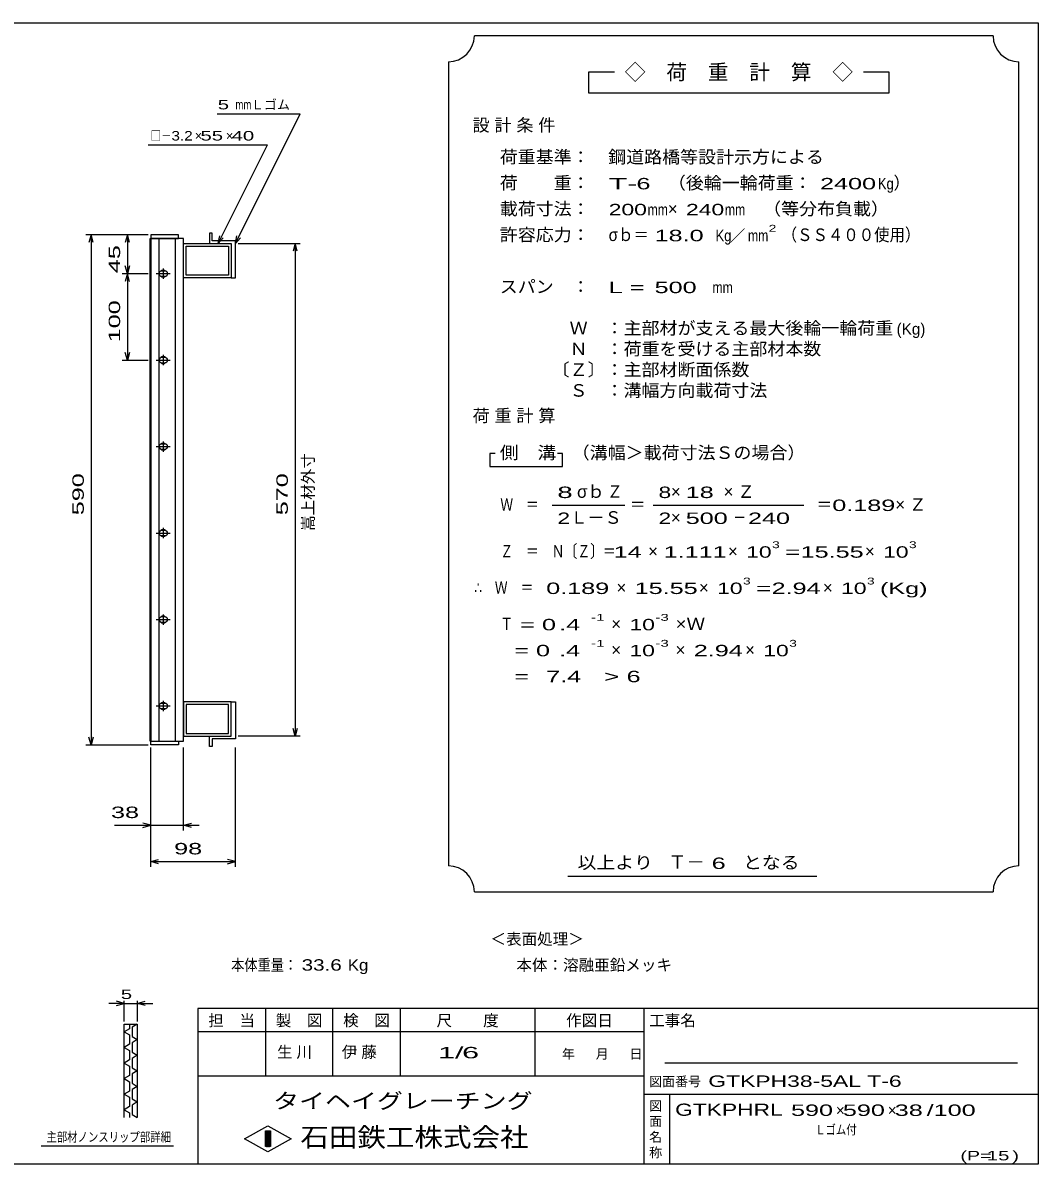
# Model space of a CAD drawing. Units: millimetres, scale not verified. Extents: x -1092 to 1042, y -770 to 629.
# Drawn here: x -133 to 1042, y -691 to 629 of the extents above; entities that cross this region are included whole.
import ezdxf
from ezdxf.enums import TextEntityAlignment as Align

# ---------------------------------------------------------------- set-up
doc = ezdxf.new("R2010")
doc.units = ezdxf.units.MM
doc.header["$LTSCALE"] = 6
for name, color, linetype, lineweight in [('0_2', 150, 'Continuous', 25), ('16', 3, 'Continuous', 25), ('22', 4, 'Continuous', 25), ('24', 2, 'Continuous', 25), ('32', 4, 'Continuous', 25)]:
    doc.layers.add(name, color=color, linetype=linetype, lineweight=lineweight)
doc.styles.add('ベクトル', font='')
doc.styles.get('ベクトル').set_extended_font_data('ベクトル')

msp = doc.modelspace()

# ---------------------------------------------------------------- linework, layer by layer
at = {"layer": '0_2'}
for p, q in [((-1034.4, 629.1), (1041.6, 629.1)), ((1041.6, 629.1), (1041.6, -690.9)), ((1041.6, -510.9), (69.6, -510.9)), ((69.6, -510.9), (69.6, -690.9)), ((147.6, -510.9), (147.6, -588.9)), ((225.6, -588.9), (225.6, -510.9)), ((303.6, -510.9), (303.6, -588.9)), ((459.6, -588.9), (459.6, -510.9)), ((585.6, -510.9), (585.6, -690.9)), ((585.6, -537.9), (69.6, -537.9)), ((1017.6, -573.9), (609.6, -573.9)), ((69.6, -588.9), (585.6, -588.9)), ((585.6, -609.9), (1041.6, -609.9)), ((615.6, -690.9), (615.6, -609.9)), ((123.6, -661.5), (150.6, -646.5)), ((150.6, -646.5), (177.6, -661.5)), ((147.6, -652.5), (153.6, -652.5)), ((147.6, -670.5), (147.6, -652.5)), ((147.6, -652.5), (148.8, -652.5)), ((148.8, -652.5), (148.8, -670.5)), ((150, -670.5), (150, -652.5)), ((150, -652.5), (151.2, -652.5)), ((151.2, -652.5), (151.2, -670.5)), ((152.4, -670.5), (152.4, -652.5)), ((152.4, -652.5), (153.6, -652.5)), ((153.6, -652.5), (153.6, -670.5)), ((153.6, -652.5), (153.6, -670.5)), ((150.6, -676.5), (123.6, -661.5)), ((153.6, -670.5), (147.6, -670.5)), ((148.8, -670.5), (150, -670.5)), ((177.6, -661.5), (150.6, -676.5)), ((151.2, -670.5), (152.4, -670.5)), ((1041.6, -690.9), (-1034.4, -690.9))]:
    msp.add_line(p, q, dxfattribs=at)
at = {"layer": '16'}
for p, q in [((47, 384), (15, 384)), ((15, 384), (15, 379.5)), ((47, 379.5), (47, 384)), ((86, 386), (83, 386)), ((83, 386), (83, 374)), ((86, 377), (86, 386)), ((14.3, -201.5), (14.3, 379.5)), ((14.3, 379.5), (15, 379.5)), ((15, 379.5), (47, 379.5)), ((15, 379.5), (15, -201.5)), ((53, 379.5), (15, 379.5)), ((24.5, 379.5), (24.5, -201.5)), ((43.5, -201.5), (43.5, 379.5)), ((53, -201.5), (53, 379.5)), ((53, 374), (108, 374)), ((53, 334), (53, 374)), ((56.2, 370.8), (104.8, 370.8)), ((56.2, 337.2), (56.2, 370.8)), ((83, 374), (108, 374)), ((113, 377), (86, 377)), ((104.8, 370.8), (104.8, 337.2)), ((108, 374), (108, 334)), ((108, 374), (108, 334)), ((113, 334), (113, 377)), ((29.5, 345), (29.5, 333)), ((21.5, 339), (37.5, 339)), ((31.5, 342), (27.5, 342)), ((27.5, 336), (31.5, 336)), ((108, 334), (53, 334)), ((104.8, 337.2), (56.2, 337.2)), ((108, 334), (113, 334)), ((21.5, 239), (37.5, 239)), ((31.5, 242), (27.5, 242)), ((29.5, 245), (29.5, 233)), ((27.5, 236), (31.5, 236)), ((21.5, 139), (37.5, 139)), ((31.5, 142), (27.5, 142)), ((27.5, 136), (31.5, 136)), ((29.5, 145), (29.5, 133)), ((31.5, 42), (27.5, 42)), ((29.5, 45), (29.5, 33)), ((21.5, 39), (37.5, 39)), ((27.5, 36), (31.5, 36)), ((21.5, -61), (37.5, -61)), ((31.5, -58), (27.5, -58)), ((27.5, -64), (31.5, -64)), ((29.5, -55), (29.5, -67)), ((31.5, -158), (27.5, -158)), ((29.5, -155), (29.5, -167)), ((108, -156), (53, -156)), ((53, -156), (53, -196)), ((108, -196), (108, -156)), ((108, -156), (113, -156)), ((108, -196), (108, -156)), ((113, -156), (113, -199)), ((21.5, -161), (37.5, -161)), ((27.5, -164), (31.5, -164)), ((104.8, -159.2), (56.2, -159.2)), ((56.2, -159.2), (56.2, -192.8)), ((104.8, -192.8), (104.8, -159.2)), ((53, -196), (108, -196)), ((56.2, -192.8), (104.8, -192.8)), ((83, -208), (83, -196)), ((83, -196), (108, -196)), ((15, -201.5), (14.3, -201.5)), ((15, -201.5), (47, -201.5)), ((15, -206), (15, -201.5)), ((15, -201.5), (53, -201.5)), ((47, -206), (15, -206)), ((47, -201.5), (47, -206)), ((86, -208), (83, -208)), ((113, -199), (86, -199)), ((86, -199), (86, -208))]:
    msp.add_line(p, q, dxfattribs=at)
for centre, radius, start, end in [((27.5, 339), 3, 90, 270), ((29.5, 339), 4, 46.6, 133.4), ((29.5, 339), 4, 226.6, 313.4), ((31.5, 339), 3, 270, 90), ((27.5, 239), 3, 90, 270), ((29.5, 239), 4, 46.6, 133.4), ((31.5, 239), 3, 270, 90), ((29.5, 239), 4, 226.6, 313.4), ((27.5, 139), 3, 90, 270), ((29.5, 139), 4, 46.6, 133.4), ((29.5, 139), 4, 226.6, 313.4), ((31.5, 139), 3, 270, 90), ((27.5, 39), 3, 90, 270), ((29.5, 39), 4, 46.6, 133.4), ((31.5, 39), 3, 270, 90), ((29.5, 39), 4, 226.6, 313.4), ((27.5, -61), 3, 90, 270), ((29.5, -61), 4, 46.6, 133.4), ((29.5, -61), 4, 226.6, 313.4), ((31.5, -61), 3, 270, 90), ((27.5, -161), 3, 90, 270), ((29.5, -161), 4, 46.6, 133.4), ((31.5, -161), 3, 270, 90), ((29.5, -161), 4, 226.6, 313.4)]:
    msp.add_arc(centre, radius, start, end, dxfattribs=at)
at = {"layer": '22'}
for p, q in [((92, 524), (188, 524)), ((113, 374), (188, 524)), ((12, 488), (150, 488)), ((93, 374), (150, 488)), ((12, 384), (-60, 384)), ((-54, 384), (-56.4, 375)), ((-51.6, 375), (-54, 384)), ((-54, 384), (-54, -206)), ((12, 384), (-18, 384)), ((-12, 384), (-14.4, 375)), ((-9.6, 375), (-12, 384)), ((-12, 384), (-12, 339)), ((93, 374), (94.8, 382.8)), ((93, 374), (99, 380.6)), ((113, 374), (114.8, 382.8)), ((113, 374), (119, 380.6)), ((116, 374), (188, 374)), ((182, 374), (179.6, 365)), ((184.4, 365), (182, 374)), ((182, 374), (182, -196)), ((-12, 339), (-14.4, 348)), ((-9.6, 348), (-12, 339)), ((-18, 339), (12, 339)), ((-12, 339), (-14.4, 330)), ((-9.6, 330), (-12, 339)), ((-12, 339), (-12, 239)), ((-18, 239), (12, 239)), ((-12, 239), (-14.4, 248)), ((-9.6, 248), (-12, 239)), ((-54, -206), (-56.4, -197)), ((-51.6, -197), (-54, -206)), ((188, -196), (116, -196)), ((182, -196), (179.6, -187)), ((184.4, -187), (182, -196)), ((-60, -206), (12, -206)), ((15, -305), (15, -209)), ((15, -347), (15, -209)), ((53, -305), (53, -209)), ((113, -347), (113, -209)), ((-27, -299), (15, -299)), ((15, -299), (6, -296.6)), ((6, -301.4), (15, -299)), ((15, -299), (53, -299)), ((53, -299), (62, -296.6)), ((62, -301.4), (53, -299)), ((53, -299), (71, -299)), ((15, -341), (24, -338.6)), ((24, -343.4), (15, -341)), ((15, -341), (113, -341)), ((113, -341), (104, -338.6)), ((104, -343.4), (113, -341))]:
    msp.add_line(p, q, dxfattribs=at)
at = {"layer": '24', "color": 4}
for p, q in [((989.4, 614.1), (389.4, 614.1)), ((359.4, 584.1), (359.4, -345.9)), ((1019.4, -345.9), (1019.4, 584.1)), ((551.4, 572.1), (521.4, 572.1)), ((521.4, 572.1), (521.4, 548.1)), ((869.4, 572.1), (839.4, 572.1)), ((869.4, 548.1), (869.4, 572.1)), ((521.4, 548.1), (869.4, 548.1)), ((413.4, 131.1), (407.4, 131.1)), ((407.4, 131.1), (407.4, 116.1)), ((491.4, 131.1), (485.4, 131.1)), ((491.4, 116.1), (491.4, 131.1)), ((407.4, 116.1), (491.4, 116.1)), ((479.4, 71.1), (563.4, 71.1)), ((596.4, 71.1), (770.4, 71.1)), ((497.4, -357.9), (785.4, -357.9)), ((389.4, -375.9), (989.4, -375.9))]:
    msp.add_line(p, q, dxfattribs=at)
for centre, start, end in [((359.4, 614.1), 270, 0), ((1019.4, 614.1), 180, 270), ((359.4, -375.9), 0, 90), ((1019.4, -375.9), 90, 180)]:
    msp.add_arc(centre, 30, start, end, dxfattribs=at)
at = {"layer": '32'}
for p, q in [((-15.6, -504.9), (-33.6, -504.9)), ((-15.6, -504.9), (-24.6, -502.5)), ((-24.6, -507.3), (-15.6, -504.9)), ((-15.6, -525.9), (-15.6, -501.9)), ((-15.6, -504.9), (-0.6, -504.9)), ((-0.6, -501.9), (-0.6, -525.9)), ((-0.6, -504.9), (8.4, -502.5)), ((8.4, -507.3), (-0.6, -504.9)), ((-0.6, -504.9), (17.4, -504.9)), ((-15.6, -528.9), (-0.6, -528.9)), ((-15.6, -636.9), (-15.6, -528.9)), ((-9.6, -534.3), (-15.6, -537.9)), ((-15.6, -537.9), (-9.6, -541.5)), ((-9.6, -528.9), (-9.6, -534.3)), ((-0.6, -528.9), (-6.6, -532.5)), ((-6.6, -532.5), (-6.6, -543.3)), ((-0.6, -528.9), (-0.6, -636.9)), ((-9.6, -552.3), (-15.6, -555.9)), ((-9.6, -541.5), (-9.6, -552.3)), ((-6.6, -543.3), (-0.6, -546.9)), ((-0.6, -546.9), (-6.6, -550.5)), ((-6.6, -550.5), (-6.6, -561.3)), ((-15.6, -555.9), (-9.6, -559.5)), ((-9.6, -559.5), (-9.6, -570.3)), ((-6.6, -561.3), (-0.6, -564.9)), ((-0.6, -564.9), (-6.6, -568.5)), ((-9.6, -570.3), (-15.6, -573.9)), ((-15.6, -573.9), (-9.6, -577.5)), ((-9.6, -577.5), (-9.6, -588.3)), ((-6.6, -568.5), (-6.6, -579.3)), ((-6.6, -579.3), (-0.6, -582.9)), ((-9.6, -588.3), (-15.6, -591.9)), ((-15.6, -591.9), (-9.6, -595.5)), ((-0.6, -582.9), (-6.6, -586.5)), ((-6.6, -586.5), (-6.6, -597.3)), ((-9.6, -606.3), (-15.6, -609.9)), ((-9.6, -595.5), (-9.6, -606.3)), ((-6.6, -597.3), (-0.6, -600.9)), ((-0.6, -600.9), (-6.6, -604.5)), ((-6.6, -604.5), (-6.6, -615.3)), ((-15.6, -609.9), (-9.6, -613.5)), ((-9.6, -613.5), (-9.6, -624.3)), ((-6.6, -615.3), (-0.6, -618.9)), ((-0.6, -618.9), (-6.6, -622.5)), ((-9.6, -624.3), (-15.6, -627.9)), ((-15.6, -627.9), (-9.6, -631.5)), ((-9.6, -631.5), (-9.6, -636.9)), ((-6.6, -622.5), (-6.6, -633.3)), ((-6.6, -633.3), (-0.6, -636.9)), ((41.4, -669.9), (-111.6, -669.9))]:
    msp.add_line(p, q, dxfattribs=at)

# ---------------------------------------------------------------- texts
at = {"layer": '0_2', "style": 'ベクトル'}
for s, height, p in [('担\u3000当', 13.2, (81.6, -524.7)), ('製\u3000図', 13.2, (159.6, -524.7)), ('検\u3000図', 13.2, (237.6, -524.7)), ('尺\u3000\u3000度', 13.2, (345.6, -524.7)), ('作図日', 13.2, (495.6, -524.7)), ('工事名', 13.2, (591.6, -524.7)), ('年', 11, (490.8, -563.4)), ('月', 11, (529.8, -563.4)), ('日', 11, (568.8, -563.4)), ('図面番号', 11, (591.6, -595.2)), ('図', 11, (591.6, -623.4)), ('面', 11, (591.6, -641.4)), ('名', 11, (591.6, -659.4)), ('称', 11, (591.6, -677.4))]:
    msp.add_text(s, height=height, dxfattribs=at).set_placement(p, align=Align.MIDDLE_LEFT)
at = {"layer": '0_2', "color": 222, "style": 'ベクトル'}
for s, height, width, p in [('タイヘイグレーチング', 17.6, 1.25, (156.6, -617.7)), ('石田鉄工株式会社', 21.99, 1.1, (188.1, -659.7))]:
    msp.add_text(s, height=height, dxfattribs=dict(at, width=width)).set_placement(p, align=Align.MIDDLE_LEFT)
at = {"layer": '22', "color": 2, "style": 'ベクトル'}
for s, height, p in [('Ｌゴム', 11, (131, 534.5)), ('×', 11, (66, 498.5)), ('×', 11, (102, 498.5)), ('＜表面処理＞', 13.2, (408, -430.5)), ('本体：', 13.2, (438, -460.5)), ('溶融亜鉛メッキ', 13.2, (492, -460.5)), ('×', 13.2, (807.6, -628.5)), ('×', 13.2, (867.6, -628.5))]:
    msp.add_text(s, height=height, dxfattribs=at).set_placement(p, align=Align.MIDDLE_LEFT)
for s, height, width, p in [(' 5 ', 11, 1.6, (86, 534.5)), ('mm', 11, 0.75, (113, 534.5)), ('□－', 11, 0.8, (15, 498.5)), ('3.2', 11, 1.2, (39, 498.5)), (' 55 ', 11, 1.6, (66, 498.5)), (' 40 ', 11, 1.6, (102, 498.5)), (' 38 ', 13.2, 1.65, (-39, -284)), (' 98 ', 13.2, 1.65, (34, -326)), ('本体重量：', 13.2, 0.85, (108, -460.5)), (' 33.6', 13.2, 1.35, (183, -460.5)), ('Kg', 13.2, 1.1, (243, -460.5)), ('1/', 13.2, 2, (347.4, -561.9)), (' 6 ', 13.2, 2, (365.4, -561.9)), ('GTKPH38-5AL T-6', 13.2, 1.5, (660, -594.9)), ('GTKPHRL', 14.08, 1.4, (621.6, -627.9)), (' 590 ', 13.2, 1.65, (747.6, -628.5)), (' 590 ', 13.2, 1.65, (807.6, -628.5)), (' 38 ', 13.2, 1.65, (867.6, -628.5)), ('/', 13.2, 1.65, (912.6, -628.5)), (' 100 ', 13.2, 1.65, (912.6, -628.5)), ('Ｌゴム付', 11, 0.8, (783.6, -651)), ('(P=', 11, 1.55, (951.6, -681)), (' 15 ', 11, 1.6, (975.6, -681)), (')', 11, 1.6, (1011.6, -681))]:
    msp.add_text(s, height=height, dxfattribs=dict(at, width=width)).set_placement(p, align=Align.MIDDLE_LEFT)
at = {"layer": '22', "color": 2, "style": 'ベクトル', "width": 1.65}
for s, p in [(' 45 ', (-27, 331.5)), (' 100 ', (-27, 251.5)), (' 590 ', (-69, 51.5)), (' 570 ', (167, 51.5))]:
    msp.add_text(s, height=13.2, rotation=90, dxfattribs=at).set_placement(p, align=Align.MIDDLE_LEFT)
at = {"layer": '22', "color": 2, "style": 'ベクトル'}
msp.add_text('嵩上材外寸', height=13.2, rotation=90, dxfattribs=at).set_placement((197, 41.5), align=Align.MIDDLE_LEFT)
at = {"layer": '22', "color": 2, "char_height": 13.2, "attachment_point": 4, "style": 'ベクトル'}
for s, insert in [('\\T1.25;生川\u3000', (161.1, -561.9)), ('\\T1.25;伊藤\u3000', (236.1, -561.9))]:
    msp.add_mtext(s, dxfattribs=dict(at, insert=insert))
at = {"layer": '24', "style": 'ベクトル'}
for s, height, p in [('◇\u3000荷\u3000重\u3000計\u3000算\u3000◇', 17.6, (563.4, 572.1)), ('）', 14.5, (874.2, 444)), ('×', 14.5, (613.2, 414)), ('／', 13.2, (684.9, 383.1)), ('(Kg)', 13.2, (877.8, 275.1)), ('σｂ', 14.52, (508.2, 87)), ('×', 14.5, (616.8, 87)), ('Ｌ－Ｓ', 14.52, (500.4, 57)), ('×', 14.5, (616.8, 57)), ('×', 14.5, (590.4, 18)), ('×', 14.5, (682.8, 18)), ('×', 14.5, (841.2, 18)), ('×', 14.5, (553.8, -24)), ('×', 14.5, (649.2, -24)), ('×', 14.5, (792.6, -24)), ('×', 14.5, (547.8, -66)), ('×', 14.5, (547.8, -96)), ('×', 14.5, (622.2, -96)), ('×', 14.5, (702.6, -96)), ('Ｔ－', 15.4, (613.8, -341.4))]:
    msp.add_text(s, height=height, dxfattribs=at).set_placement(p, align=Align.MIDDLE_LEFT)
for s, height, width, p in [('荷重基準：\u3000', 14.52, 1.05, (418.8, 474)), ('鋼道路橋等設計示方による', 14.52, 1.05, (544.2, 474)), ('荷\u3000\u3000重：\u3000', 14.52, 1.05, (418.8, 444)), ('T-', 13.2, 2, (544.8, 443.1)), (' 6 ', 13.2, 1.65, (568.8, 443.1)), ('（後輪一輪荷重：', 14.52, 1.05, (613.2, 444)), (' 2400', 13.2, 1.65, (781.2, 443.1)), ('Kg', 13.2, 0.85, (856.2, 443.1)), ('載荷寸法：\u3000', 14.52, 1.05, (418.8, 414)), ('\u3000（等分布負載）', 14.52, 1.05, (702.6, 414)), ('200', 13.2, 1.5, (544.8, 413.1)), ('mm', 13.2, 0.8, (589.8, 413.1)), ('240', 13.2, 1.5, (634.2, 413.1)), ('mm', 13.2, 0.8, (679.2, 413.1)), ('許容応力：\u3000', 14.52, 1.05, (418.8, 384)), ('σｂ＝', 14.52, 0.9, (544.8, 384)), (' 18.0', 13.2, 1.65, (589.8, 383.1)), ('Kg', 13.2, 0.85, (668.4, 383.1)), ('mm', 13.2, 0.8, (705.9, 383.1)), ('2', 7.92, 1.5, (729.9, 391.5)), ('（ＳＳ４００使用）', 14.52, 0.9, (744.9, 384)), ('スパン\u3000：\u3000', 14.52, 1.05, (418.8, 324)), ('L =', 13.2, 1.65, (544.8, 323.1)), (' 500 ', 13.2, 1.65, (589.8, 323.1)), ('mm', 13.2, 0.8, (664.8, 323.1)), ('\u3000Ｗ\u3000：主部材が支える最大後輪一輪荷重', 14.52, 1.05, (478.8, 276)), ('\u3000Ｎ\u3000：荷重を受ける主部材本数', 14.52, 1.05, (478.8, 252)), ('〔Ｚ〕：主部材断面係数', 14.52, 1.05, (478.8, 228)), ('\u3000Ｓ\u3000：溝幅方向載荷寸法', 14.52, 1.05, (478.8, 204)), ('側\u3000溝', 14.52, 1.1, (418.8, 132)), ('\u3000（溝幅＞載荷寸法Ｓの場合）', 14.52, 1.05, (481.2, 132)), ('8', 13.2, 1.8, (485.4, 86.1)), ('Ｚ', 14.5, 0.9, (543, 87)), ('8', 13.2, 1.5, (602.4, 86.1)), (' 18 ', 13.2, 1.65, (625.8, 86.1)), ('Ｗ\u3000＝', 14.52, 0.75, (419.4, 72)), ('＝', 14.5, 0.9, (569.4, 72)), ('＝', 14.5, 0.9, (785.4, 72)), ('0.189', 13.2, 1.65, (803.4, 71.1)), ('2', 13.2, 1.5, (485.4, 56.1)), ('2', 13.2, 1.5, (602.4, 56.1)), (' 500 ', 13.2, 1.65, (625.8, 56.1)), ('－', 14.5, 0.75, (688.8, 57)), (' 240 ', 13.2, 1.65, (697.8, 56.1)), ('Ｚ\u3000＝\u3000Ｎ〔Ｚ〕＝', 14.52, 0.75, (419.4, 18)), ('3', 7.92, 1.5, (733.8, 25.5)), ('3', 7.92, 1.5, (892.2, 25.5)), (' 14 ', 13.2, 1.65, (542.4, 17.1)), ('1.111', 13.2, 1.65, (608.4, 17.1)), ('10', 13.2, 1.5, (703.8, 17.1)), ('=', 13.2, 1.7, (748.8, 17.1)), ('15.55', 13.2, 1.65, (766.8, 17.1)), ('10', 13.2, 1.5, (862.2, 17.1)), ('3', 7.92, 1.5, (700.2, -16.5)), ('3', 7.92, 1.5, (843.6, -16.5)), ('∴\u3000Ｗ\u3000＝', 14.52, 0.75, (389.4, -24)), (' 0.189', 13.2, 1.65, (464.4, -24.9)), ('15.55', 13.2, 1.65, (574.8, -24.9)), ('10', 13.2, 1.5, (670.2, -24.9)), ('=', 13.2, 1.7, (715.2, -24.9)), ('2.94', 13.2, 1.65, (733.2, -24.9)), ('10', 13.2, 1.5, (813.6, -24.9)), ('(Kg)', 13.2, 1.65, (858.6, -24.9)), ('Ｔ', 14.5, 0.75, (419.4, -66)), (' = 0', 13.2, 1.65, (434.4, -66.9)), (' .4 ', 13.2, 1.65, (479.4, -66.9)), ('-1', 7.92, 1.65, (524.4, -58.5)), ('10', 13.2, 1.5, (568.8, -66.9)), ('-3', 7.92, 1.65, (598.8, -58.5)), ('×Ｗ', 14.52, 1.1, (622.2, -66)), ('  = 0', 13.2, 1.65, (419.4, -96.9)), (' .4 ', 13.2, 1.65, (479.4, -96.9)), ('-1', 7.92, 1.65, (524.4, -88.5)), ('10', 13.2, 1.5, (568.8, -96.9)), ('-3', 7.92, 1.65, (598.8, -88.5)), ('2.94', 13.2, 1.65, (643.2, -96.9)), ('10', 13.2, 1.5, (723.6, -96.9)), ('3', 7.92, 1.5, (753.6, -88.5)), ('  =', 13.2, 1.65, (419.4, -126.9)), (' 7.4', 13.2, 1.65, (464.4, -126.9)), ('>', 13.2, 1.7, (539.4, -126.9)), (' 6 ', 13.2, 1.65, (557.4, -126.9)), ('以上より\u3000', 14.52, 1.1, (508.8, -342)), (' 6 ', 13.2, 1.65, (655.8, -342.9)), ('となる', 14.52, 1.1, (700.2, -342))]:
    msp.add_text(s, height=height, dxfattribs=dict(at, width=width)).set_placement(p, align=Align.MIDDLE_LEFT)
at = {"layer": '24', "char_height": 14.52, "attachment_point": 4, "style": 'ベクトル'}
for s, insert in [('\\T1.28;設計条件', (387.3, 510)), ('\\T1.28;荷重計算', (387.3, 174)), ('\\T1.42;×Ｚ', (677.7, 87)), ('\\T1.42;×Ｚ', (876.3, 72))]:
    msp.add_mtext(s, dxfattribs=dict(at, insert=insert))
at = {"layer": '32', "color": 2, "style": 'ベクトル'}
for s, width, p in [(' 5 ', 1.6, (-26.1, -494.4)), ('主部材ノンスリップ部詳細', 0.8, (-105.6, -659.4))]:
    msp.add_text(s, height=11, dxfattribs=dict(at, width=width)).set_placement(p, align=Align.MIDDLE_LEFT)

doc.saveas('drawing.dxf')
